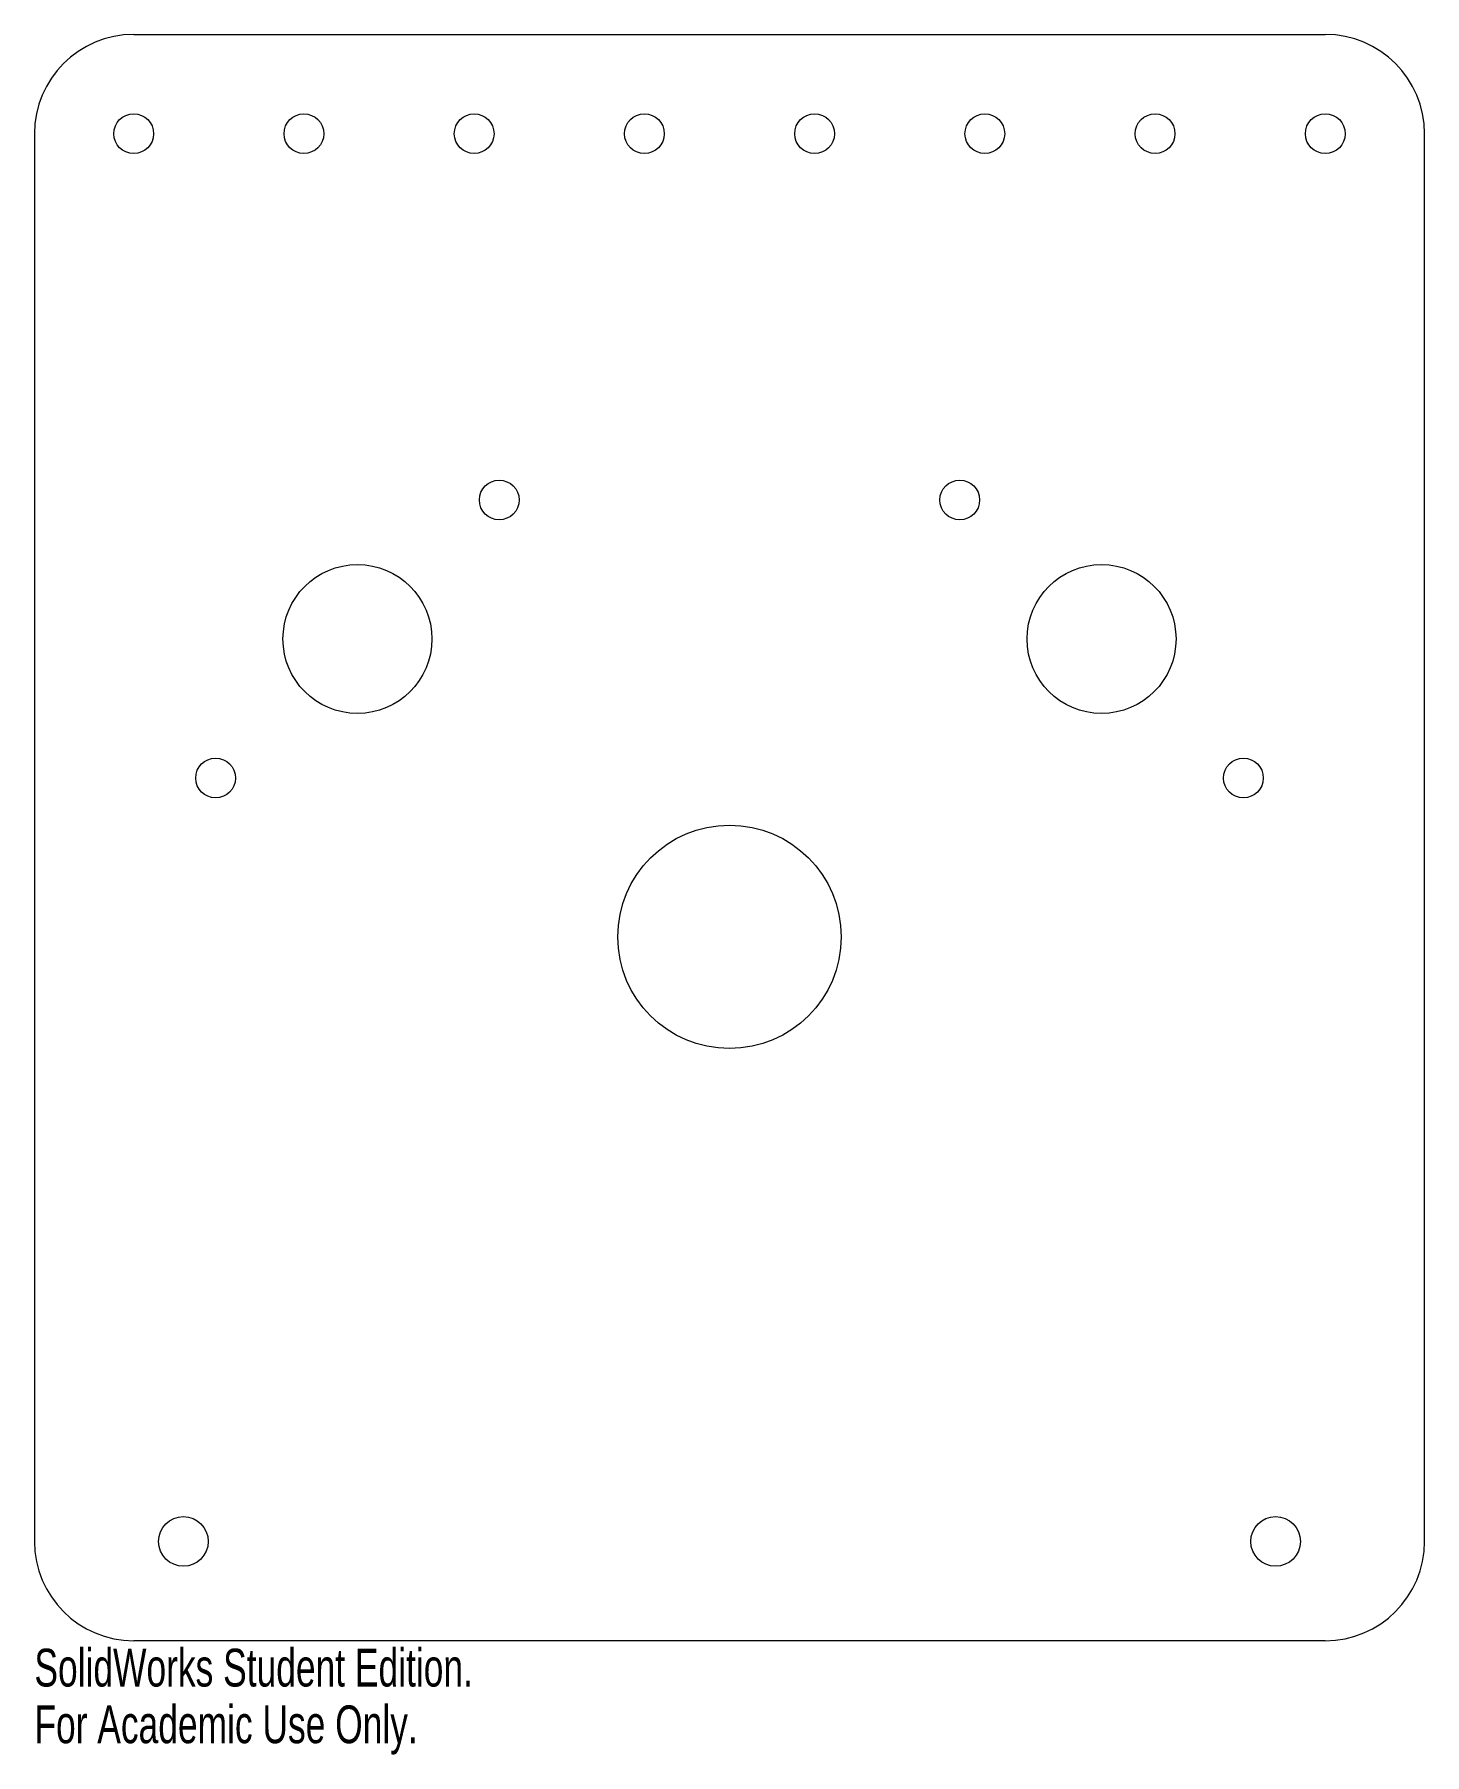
# Model space of a CAD drawing. Header units: inches. Extents: x -3.5 to 3.5, y -4.62 to 4.04.
import ezdxf

# ---------------------------------------------------------------- set-up
doc = ezdxf.new("R2010")
doc.units = ezdxf.units.IN
doc.header["$MEASUREMENT"] = 0
doc.styles.add('SLDTEXTSTYLE0', font='TXT', dxfattribs={"width": 0.7})

msp = doc.modelspace()

# ---------------------------------------------------------------- linework, layer by layer
at = {"color": 7, "linetype": 'Continuous', "lineweight": 15}
for p, q in [((-3, 4.0445), (3, 4.0445)), ((-3.5, 3.5445), (-3.5, -3.5445)), ((3.5, -3.5445), (3.5, 3.5445)), ((3, -4.0445), (-3, -4.0445))]:
    msp.add_line(p, q, dxfattribs=at)
for centre, radius in [((-3, 3.5445), 0.1), ((-2.1429, 3.5445), 0.1), ((-1.2857, 3.5445), 0.1), ((-0.4286, 3.5445), 0.1), ((0.4286, 3.5445), 0.1), ((1.2857, 3.5445), 0.1), ((2.1429, 3.5445), 0.1), ((3, 3.5445), 0.1), ((-1.1594, 1.7), 0.1), ((1.1594, 1.7), 0.1), ((-1.8735, 1), 0.375), ((1.8735, 1), 0.375), ((-2.5876, 0.3), 0.1), ((2.5876, 0.3), 0.1), ((0, -0.5), 0.5625), ((-2.75, -3.5445), 0.125), ((2.75, -3.5445), 0.125)]:
    msp.add_circle(centre, radius, dxfattribs=at)
for centre, start, end in [((-3, 3.5445), 90, 180), ((3, 3.5445), 0, 90), ((-3, -3.5445), 180, 270), ((3, -3.5445), 270, 0)]:
    msp.add_arc(centre, 0.5, start, end, dxfattribs=at)

# ---------------------------------------------------------------- texts
at = {"color": 7, "linetype": 'Continuous', "char_height": 0.1903, "attachment_point": 1, "style": 'SLDTEXTSTYLE0'}
for s, insert in [('SolidWorks Student Edition.', (-3.5, -4.0847)), ('For Academic Use Only.', (-3.5, -4.3701))]:
    msp.add_mtext(s, dxfattribs=dict(at, insert=insert))

doc.saveas('drawing.dxf')
